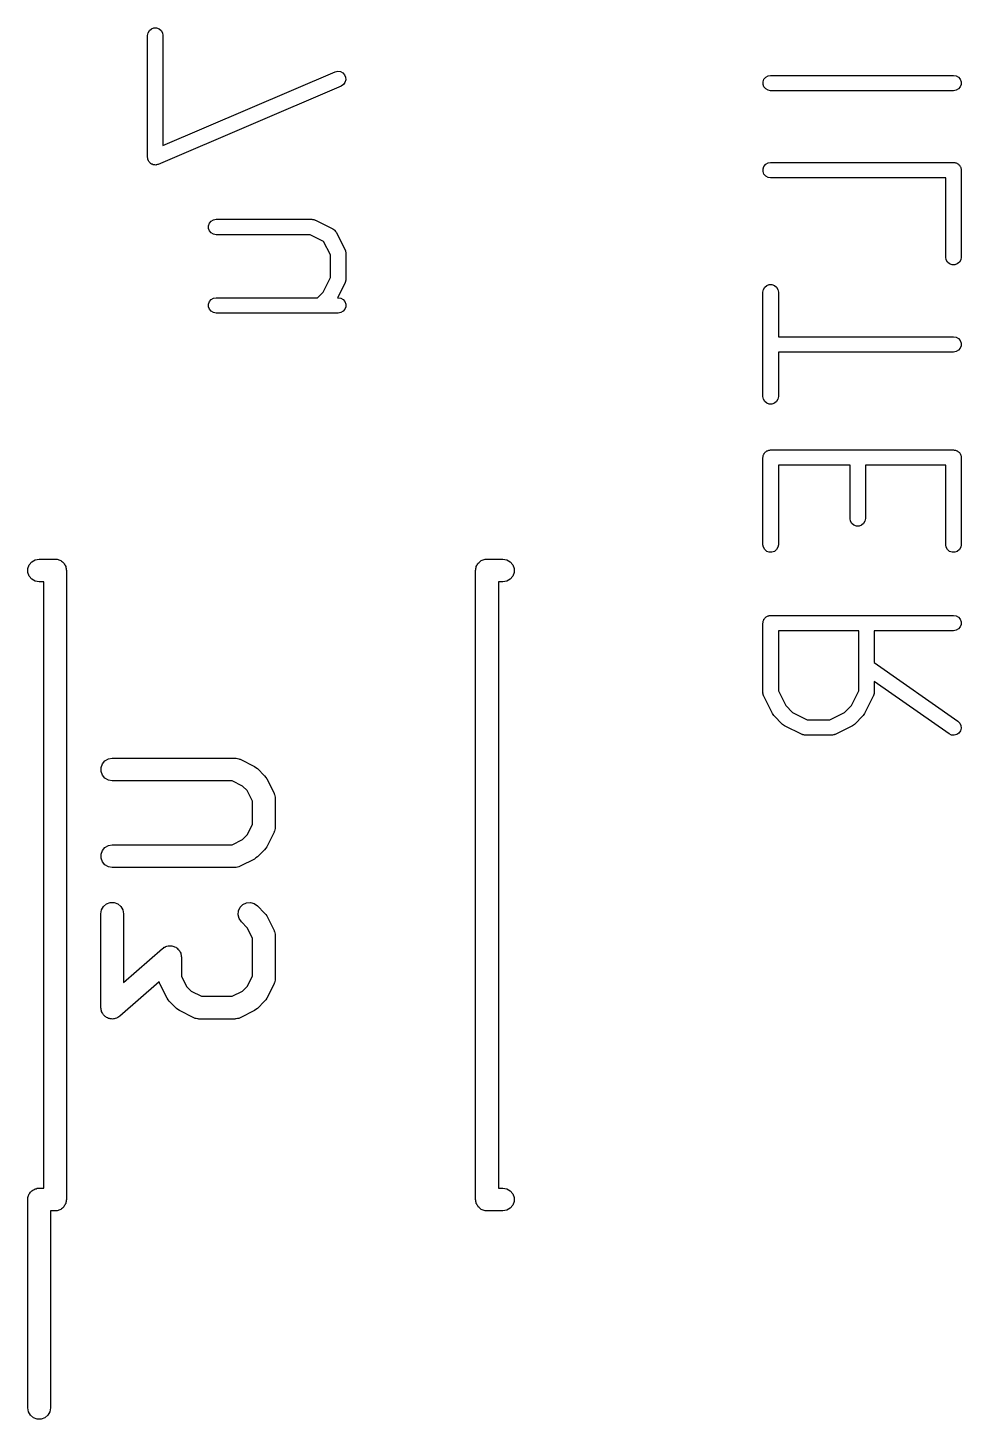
# Model space of a CAD drawing. Extents: x 1.5 to 72.3, y -91 to -17.2.
# Drawn here: x 29.39 to 35.55, y -57.52 to -48.35 of the extents above; entities that cross this region are included whole.
import ezdxf

# ---------------------------------------------------------------- set-up
doc = ezdxf.new("R2010")
doc.units = 0
doc.header["$MEASUREMENT"] = 0
doc.layers.add('BLACK', color=7, linetype='CONTINUOUS')

msp = doc.modelspace()

# ---------------------------------------------------------------- linework, layer by layer
at = {"layer": 'Black'}
for p, q in [((30.1883, -48.3786), (30.1971, -48.3633)), ((30.1971, -48.3633), (30.2106, -48.3519)), ((30.2106, -48.3519), (30.2272, -48.3459)), ((30.2272, -48.3459), (30.2449, -48.3459)), ((30.2449, -48.3459), (30.2614, -48.3519)), ((30.2614, -48.3519), (30.275, -48.3633)), ((30.275, -48.3633), (30.2838, -48.3786)), ((30.1852, -48.3959), (30.1883, -48.3786)), ((30.1852, -49.2003), (30.1852, -48.3959)), ((30.2838, -48.3786), (30.2868, -48.3959)), ((30.2868, -48.3959), (30.2868, -49.1232)), ((30.2868, -49.1232), (31.4225, -48.6365)), ((31.4225, -48.6365), (31.4397, -48.6325)), ((31.4397, -48.6325), (31.4572, -48.6346)), ((31.4572, -48.6346), (31.473, -48.6425)), ((31.473, -48.6425), (31.4851, -48.6554)), ((31.4626, -48.7299), (30.2561, -49.247)), ((31.4773, -48.7202), (31.4626, -48.7299)), ((31.4879, -48.7061), (31.4773, -48.7202)), ((31.4851, -48.6554), (31.492, -48.6716)), ((31.493, -48.6892), (31.4879, -48.7061)), ((31.492, -48.6716), (31.493, -48.6892)), ((34.2467, -48.7017), (34.2527, -48.6851)), ((34.2467, -48.7193), (34.2467, -48.7017)), ((34.2527, -48.7359), (34.2467, -48.7193)), ((34.2527, -48.6851), (34.2641, -48.6716)), ((34.2641, -48.6716), (34.2793, -48.6628)), ((34.2793, -48.6628), (34.2967, -48.6597)), ((34.2967, -48.6597), (35.5032, -48.6597)), ((35.5032, -48.6597), (35.5206, -48.6628)), ((35.5206, -48.6628), (35.5359, -48.6716)), ((35.5359, -48.6716), (35.5472, -48.6851)), ((35.5472, -48.6851), (35.5532, -48.7017)), ((35.5532, -48.7193), (35.5472, -48.7359)), ((35.5532, -48.7017), (35.5532, -48.7193)), ((34.2641, -48.7494), (34.2527, -48.7359)), ((34.2793, -48.7582), (34.2641, -48.7494)), ((34.2967, -48.7613), (34.2793, -48.7582)), ((35.5032, -48.7613), (34.2967, -48.7613)), ((35.5206, -48.7582), (35.5032, -48.7613)), ((35.5359, -48.7494), (35.5206, -48.7582)), ((35.5472, -48.7359), (35.5359, -48.7494)), ((30.1863, -49.206), (30.1852, -49.2003)), ((30.1866, -49.2119), (30.1863, -49.206)), ((30.1878, -49.2146), (30.1866, -49.2119)), ((30.1883, -49.2176), (30.1878, -49.2146)), ((30.1912, -49.2227), (30.1883, -49.2176)), ((30.1935, -49.2281), (30.1912, -49.2227)), ((30.1956, -49.2303), (30.1935, -49.2281)), ((30.1971, -49.2329), (30.1956, -49.2303)), ((30.2016, -49.2367), (30.1971, -49.2329)), ((30.2056, -49.2409), (30.2016, -49.2367)), ((30.2083, -49.2423), (30.2056, -49.2409)), ((30.2106, -49.2443), (30.2083, -49.2423)), ((30.2161, -49.2463), (30.2106, -49.2443)), ((30.2214, -49.2489), (30.2161, -49.2463)), ((30.2244, -49.2493), (30.2214, -49.2489)), ((30.2272, -49.2503), (30.2244, -49.2493)), ((30.2331, -49.2503), (30.2272, -49.2503)), ((30.2389, -49.251), (30.2331, -49.2503)), ((30.2418, -49.2503), (30.2389, -49.251)), ((30.2449, -49.2503), (30.2418, -49.2503)), ((30.2504, -49.2483), (30.2449, -49.2503)), ((30.2561, -49.247), (30.2504, -49.2483)), ((34.2467, -49.2762), (34.2527, -49.2596)), ((34.2467, -49.2938), (34.2467, -49.2762)), ((34.2527, -49.2596), (34.2641, -49.2461)), ((34.2641, -49.2461), (34.2793, -49.2373)), ((34.2793, -49.2373), (34.2967, -49.2342)), ((34.2967, -49.2342), (35.5032, -49.2342)), ((35.5032, -49.2342), (35.5076, -49.235)), ((35.5076, -49.235), (35.512, -49.235)), ((35.512, -49.235), (35.5162, -49.2365)), ((35.5162, -49.2365), (35.5206, -49.2373)), ((35.5206, -49.2373), (35.5244, -49.2395)), ((35.5244, -49.2395), (35.5286, -49.241)), ((35.5286, -49.241), (35.532, -49.2439)), ((35.532, -49.2439), (35.5359, -49.2461)), ((35.5359, -49.2461), (35.5387, -49.2495)), ((35.5387, -49.2495), (35.5421, -49.2524)), ((35.5421, -49.2524), (35.5443, -49.2562)), ((35.5443, -49.2562), (35.5472, -49.2596)), ((35.5472, -49.2596), (35.5487, -49.2638)), ((35.5487, -49.2638), (35.5509, -49.2676)), ((35.5509, -49.2676), (35.5517, -49.272)), ((35.5517, -49.272), (35.5532, -49.2762)), ((35.5532, -49.2762), (35.5532, -49.2806)), ((35.5532, -49.2806), (35.554, -49.285)), ((35.554, -49.285), (35.554, -49.8595)), ((34.2527, -49.3104), (34.2467, -49.2938)), ((34.2641, -49.3239), (34.2527, -49.3104)), ((34.2793, -49.3328), (34.2641, -49.3239)), ((34.2967, -49.3358), (34.2793, -49.3328)), ((35.4524, -49.3358), (34.2967, -49.3358)), ((35.4524, -49.8595), (35.4524, -49.3358)), ((30.5882, -49.6511), (30.5942, -49.6345)), ((30.5882, -49.6687), (30.5882, -49.6511)), ((30.5942, -49.6345), (30.6056, -49.621)), ((30.6056, -49.621), (30.6208, -49.6121)), ((30.6208, -49.6121), (30.6382, -49.6091)), ((30.6382, -49.6091), (31.2702, -49.6091)), ((31.2702, -49.6091), (31.2731, -49.6096)), ((31.2731, -49.6096), (31.276, -49.6094)), ((31.276, -49.6094), (31.2817, -49.6111)), ((31.2817, -49.6111), (31.2876, -49.6121)), ((31.2876, -49.6121), (31.2901, -49.6136)), ((31.2901, -49.6136), (31.2929, -49.6144)), ((31.2929, -49.6144), (31.4078, -49.6719)), ((30.5942, -49.6853), (30.5882, -49.6687)), ((30.6056, -49.6988), (30.5942, -49.6853)), ((30.6208, -49.7076), (30.6056, -49.6988)), ((30.6382, -49.7107), (30.6208, -49.7076)), ((31.2582, -49.7107), (30.6382, -49.7107)), ((31.3472, -49.7552), (31.2582, -49.7107)), ((31.4078, -49.6719), (31.4138, -49.6763)), ((31.4138, -49.6763), (31.42, -49.6804)), ((31.42, -49.6804), (31.4209, -49.6816)), ((31.4209, -49.6816), (31.422, -49.6824)), ((31.422, -49.6824), (31.4261, -49.6886)), ((31.4261, -49.6886), (31.4305, -49.6946)), ((31.4305, -49.6946), (31.488, -49.8095)), ((31.3917, -49.8442), (31.3472, -49.7552)), ((31.488, -49.8095), (31.4888, -49.8123)), ((31.4888, -49.8123), (31.4903, -49.8149)), ((31.4903, -49.8149), (31.4913, -49.8207)), ((31.4913, -49.8207), (31.493, -49.8264)), ((31.493, -49.8264), (31.4928, -49.8294)), ((31.4928, -49.8294), (31.4933, -49.8322)), ((31.4933, -49.8322), (31.4933, -50.0046)), ((31.3917, -49.9926), (31.3917, -49.8442)), ((35.4555, -49.8769), (35.4524, -49.8595)), ((35.4643, -49.8922), (35.4555, -49.8769)), ((35.4778, -49.9035), (35.4643, -49.8922)), ((35.4944, -49.9096), (35.4778, -49.9035)), ((35.512, -49.9096), (35.4944, -49.9096)), ((35.5286, -49.9035), (35.512, -49.9096)), ((35.5421, -49.8922), (35.5286, -49.9035)), ((35.5509, -49.8769), (35.5421, -49.8922)), ((35.554, -49.8595), (35.5509, -49.8769)), ((31.3433, -50.0894), (31.3917, -49.9926)), ((31.4913, -50.0161), (31.4903, -50.022)), ((31.493, -50.0104), (31.4913, -50.0161)), ((31.4933, -50.0046), (31.4928, -50.0075)), ((31.4928, -50.0075), (31.493, -50.0104)), ((31.3066, -50.1262), (31.3433, -50.0894)), ((31.488, -50.0273), (31.4386, -50.1262)), ((31.4888, -50.0245), (31.488, -50.0273)), ((31.4903, -50.022), (31.4888, -50.0245)), ((34.2459, -50.0893), (34.249, -50.072)), ((34.2459, -50.7788), (34.2459, -50.0893)), ((34.249, -50.072), (34.2578, -50.0567)), ((34.2578, -50.0567), (34.2713, -50.0454)), ((34.2713, -50.0454), (34.2879, -50.0393)), ((34.2879, -50.0393), (34.3055, -50.0393)), ((34.3055, -50.0393), (34.3221, -50.0454)), ((34.3221, -50.0454), (34.3356, -50.0567)), ((34.3356, -50.0567), (34.3444, -50.072)), ((34.3444, -50.072), (34.3475, -50.0893)), ((34.3475, -50.0893), (34.3475, -50.3833)), ((30.5882, -50.1681), (30.5942, -50.1516)), ((30.5882, -50.1858), (30.5882, -50.1681)), ((30.5942, -50.2024), (30.5882, -50.1858)), ((30.5942, -50.1516), (30.6056, -50.138)), ((30.6056, -50.2159), (30.5942, -50.2024)), ((30.6056, -50.138), (30.6208, -50.1292)), ((30.6208, -50.1292), (30.6382, -50.1262)), ((30.6382, -50.1262), (31.3066, -50.1262)), ((31.4386, -50.1262), (31.4425, -50.1262)), ((31.4425, -50.1262), (31.4599, -50.1292)), ((31.4599, -50.1292), (31.4752, -50.138)), ((31.4752, -50.138), (31.4865, -50.1516)), ((31.4865, -50.2024), (31.4752, -50.2159)), ((31.4865, -50.1516), (31.4926, -50.1681)), ((31.4926, -50.1858), (31.4865, -50.2024)), ((31.4926, -50.1681), (31.4926, -50.1858)), ((30.6208, -50.2247), (30.6056, -50.2159)), ((30.6382, -50.2278), (30.6208, -50.2247)), ((31.4425, -50.2278), (30.6382, -50.2278)), ((31.4599, -50.2247), (31.4425, -50.2278)), ((31.4752, -50.2159), (31.4599, -50.2247)), ((34.3475, -50.3833), (35.5032, -50.3833)), ((35.5032, -50.3833), (35.5206, -50.3863)), ((35.5206, -50.3863), (35.5359, -50.3951)), ((35.5359, -50.473), (35.5206, -50.4818)), ((35.5359, -50.3951), (35.5472, -50.4087)), ((35.5472, -50.4595), (35.5359, -50.473)), ((35.5472, -50.4087), (35.5532, -50.4252)), ((35.5532, -50.4429), (35.5472, -50.4595)), ((35.5532, -50.4252), (35.5532, -50.4429)), ((35.5032, -50.4849), (34.3475, -50.4849)), ((34.3475, -50.4849), (34.3475, -50.7788)), ((35.5206, -50.4818), (35.5032, -50.4849)), ((34.249, -50.7962), (34.2459, -50.7788)), ((34.2578, -50.8114), (34.249, -50.7962)), ((34.2713, -50.8228), (34.2578, -50.8114)), ((34.2879, -50.8288), (34.2713, -50.8228)), ((34.3055, -50.8288), (34.2879, -50.8288)), ((34.3221, -50.8228), (34.3055, -50.8288)), ((34.3356, -50.8114), (34.3221, -50.8228)), ((34.3444, -50.7962), (34.3356, -50.8114)), ((34.3475, -50.7788), (34.3444, -50.7962)), ((34.2459, -51.1809), (34.2467, -51.1766)), ((34.2459, -51.7555), (34.2459, -51.1809)), ((34.2467, -51.1721), (34.2482, -51.1679)), ((34.2467, -51.1766), (34.2467, -51.1721)), ((34.2482, -51.1679), (34.249, -51.1636)), ((34.249, -51.1636), (34.2512, -51.1597)), ((34.2512, -51.1597), (34.2527, -51.1555)), ((34.2527, -51.1555), (34.2556, -51.1521)), ((34.2556, -51.1521), (34.2578, -51.1483)), ((34.2578, -51.1483), (34.2612, -51.1454)), ((34.2612, -51.1454), (34.2641, -51.142)), ((34.2641, -51.142), (34.2679, -51.1398)), ((34.2679, -51.1398), (34.2713, -51.1369)), ((34.2713, -51.1369), (34.2755, -51.1354)), ((34.2755, -51.1354), (34.2793, -51.1332)), ((34.2793, -51.1332), (34.2837, -51.1324)), ((34.2837, -51.1324), (34.2879, -51.1309)), ((34.2879, -51.1309), (34.2923, -51.1309)), ((34.2923, -51.1309), (34.2967, -51.1301)), ((34.2967, -51.1301), (35.5032, -51.1301)), ((35.5032, -51.1301), (35.5076, -51.1309)), ((35.5076, -51.1309), (35.512, -51.1309)), ((35.512, -51.1309), (35.5162, -51.1324)), ((35.5162, -51.1324), (35.5206, -51.1332)), ((35.5206, -51.1332), (35.5244, -51.1354)), ((35.5244, -51.1354), (35.5286, -51.1369)), ((35.5286, -51.1369), (35.532, -51.1398)), ((35.532, -51.1398), (35.5359, -51.142)), ((35.5359, -51.142), (35.5387, -51.1454)), ((35.5387, -51.1454), (35.5421, -51.1483)), ((35.5421, -51.1483), (35.5443, -51.1521)), ((35.5443, -51.1521), (35.5472, -51.1555)), ((35.5472, -51.1555), (35.5487, -51.1597)), ((35.5487, -51.1597), (35.5509, -51.1636)), ((35.5509, -51.1636), (35.5517, -51.1679)), ((35.5517, -51.1679), (35.5532, -51.1721)), ((35.5532, -51.1721), (35.5532, -51.1766)), ((35.5532, -51.1766), (35.554, -51.1809)), ((35.554, -51.1809), (35.554, -51.7555)), ((34.8204, -51.2317), (34.3475, -51.2317)), ((34.3475, -51.2317), (34.3475, -51.7555)), ((34.8204, -51.5831), (34.8204, -51.2317)), ((35.4524, -51.2317), (34.922, -51.2317)), ((34.922, -51.2317), (34.922, -51.5831)), ((35.4524, -51.7555), (35.4524, -51.2317)), ((34.8235, -51.6005), (34.8204, -51.5831)), ((34.8323, -51.6158), (34.8235, -51.6005)), ((34.8458, -51.6271), (34.8323, -51.6158)), ((34.8624, -51.6331), (34.8458, -51.6271)), ((34.8801, -51.6331), (34.8624, -51.6331)), ((34.8966, -51.6271), (34.8801, -51.6331)), ((34.9101, -51.6158), (34.8966, -51.6271)), ((34.919, -51.6005), (34.9101, -51.6158)), ((34.922, -51.5831), (34.919, -51.6005)), ((34.249, -51.7728), (34.2459, -51.7555)), ((34.3475, -51.7555), (34.3444, -51.7728)), ((35.4555, -51.7728), (35.4524, -51.7555)), ((35.554, -51.7555), (35.5509, -51.7728)), ((29.4218, -51.8675), (29.4443, -51.8545)), ((29.4443, -51.8545), (29.47, -51.85)), ((29.47, -51.85), (29.575, -51.85)), ((29.575, -51.85), (29.5815, -51.8511)), ((29.5815, -51.8511), (29.588, -51.8511)), ((29.588, -51.8511), (29.5942, -51.8534)), ((29.5942, -51.8534), (29.6007, -51.8545)), ((29.6007, -51.8545), (29.6063, -51.8578)), ((32.3937, -51.8578), (32.3993, -51.8545)), ((32.3993, -51.8545), (32.4058, -51.8534)), ((32.4058, -51.8534), (32.412, -51.8511)), ((32.412, -51.8511), (32.4185, -51.8511)), ((32.4185, -51.8511), (32.425, -51.85)), ((32.425, -51.85), (32.53, -51.85)), ((32.53, -51.85), (32.5557, -51.8545)), ((32.5557, -51.8545), (32.5782, -51.8675)), ((34.2578, -51.7881), (34.249, -51.7728)), ((34.2713, -51.7995), (34.2578, -51.7881)), ((34.2879, -51.8055), (34.2713, -51.7995)), ((34.3055, -51.8055), (34.2879, -51.8055)), ((34.3221, -51.7995), (34.3055, -51.8055)), ((34.3356, -51.7881), (34.3221, -51.7995)), ((34.3444, -51.7728), (34.3356, -51.7881)), ((35.4643, -51.7881), (35.4555, -51.7728)), ((35.4778, -51.7995), (35.4643, -51.7881)), ((35.4944, -51.8055), (35.4778, -51.7995)), ((35.512, -51.8055), (35.4944, -51.8055)), ((35.5286, -51.7995), (35.512, -51.8055)), ((35.5421, -51.7881), (35.5286, -51.7995)), ((35.5509, -51.7728), (35.5421, -51.7881)), ((29.3961, -51.912), (29.405, -51.8875)), ((29.3961, -51.938), (29.3961, -51.912)), ((29.405, -51.9625), (29.3961, -51.938)), ((29.405, -51.8875), (29.4218, -51.8675)), ((29.6063, -51.8578), (29.6125, -51.86)), ((29.6125, -51.86), (29.6175, -51.8643)), ((29.6175, -51.8643), (29.6232, -51.8675)), ((29.6232, -51.8675), (29.6274, -51.8726)), ((29.6274, -51.8726), (29.6325, -51.8768)), ((29.6325, -51.8768), (29.6357, -51.8825)), ((29.6357, -51.8825), (29.64, -51.8875)), ((29.64, -51.8875), (29.6422, -51.8937)), ((29.6422, -51.8937), (29.6455, -51.8993)), ((29.6455, -51.8993), (29.6466, -51.9058)), ((29.6466, -51.9058), (29.6489, -51.912)), ((29.6489, -51.912), (29.6489, -51.9185)), ((29.6489, -51.9185), (29.65, -51.925)), ((29.65, -51.925), (29.65, -56.075)), ((32.35, -51.925), (32.3511, -51.9185)), ((32.35, -56.075), (32.35, -51.925)), ((32.3511, -51.912), (32.3534, -51.9058)), ((32.3511, -51.9185), (32.3511, -51.912)), ((32.3534, -51.9058), (32.3545, -51.8993)), ((32.3545, -51.8993), (32.3578, -51.8937)), ((32.3578, -51.8937), (32.36, -51.8875)), ((32.36, -51.8875), (32.3643, -51.8825)), ((32.3643, -51.8825), (32.3675, -51.8768)), ((32.3675, -51.8768), (32.3726, -51.8726)), ((32.3726, -51.8726), (32.3768, -51.8675)), ((32.3768, -51.8675), (32.3825, -51.8643)), ((32.3825, -51.8643), (32.3875, -51.86)), ((32.3875, -51.86), (32.3937, -51.8578)), ((32.5782, -51.8675), (32.595, -51.8875)), ((32.595, -51.8875), (32.6039, -51.912)), ((32.6039, -51.938), (32.595, -51.9625)), ((32.6039, -51.912), (32.6039, -51.938)), ((29.4218, -51.9825), (29.405, -51.9625)), ((29.4443, -51.9955), (29.4218, -51.9825)), ((29.47, -52), (29.4443, -51.9955)), ((29.5, -52), (29.47, -52)), ((29.5, -56), (29.5, -52)), ((32.53, -52), (32.5, -52)), ((32.5, -52), (32.5, -56)), ((32.5557, -51.9955), (32.53, -52)), ((32.5782, -51.9825), (32.5557, -51.9955)), ((32.595, -51.9625), (32.5782, -51.9825)), ((34.2837, -52.224), (34.2879, -52.2225)), ((34.2879, -52.2225), (34.2923, -52.2225)), ((34.2923, -52.2225), (34.2967, -52.2217)), ((34.2967, -52.2217), (35.5032, -52.2217)), ((35.5032, -52.2217), (35.5206, -52.2248)), ((34.2459, -52.2725), (34.2467, -52.2682)), ((34.2459, -52.7322), (34.2459, -52.2725)), ((34.2467, -52.2637), (34.2482, -52.2595)), ((34.2467, -52.2682), (34.2467, -52.2637)), ((34.2482, -52.2595), (34.249, -52.2552)), ((34.249, -52.2552), (34.2512, -52.2513)), ((34.2512, -52.2513), (34.2527, -52.2471)), ((34.2527, -52.2471), (34.2556, -52.2437)), ((34.2556, -52.2437), (34.2578, -52.2399)), ((34.2578, -52.2399), (34.2612, -52.237)), ((34.2612, -52.237), (34.2641, -52.2336)), ((34.2641, -52.2336), (34.2679, -52.2314)), ((34.2679, -52.2314), (34.2713, -52.2285)), ((34.2713, -52.2285), (34.2755, -52.227)), ((34.2755, -52.227), (34.2793, -52.2248)), ((34.2793, -52.2248), (34.2837, -52.224)), ((35.5206, -52.2248), (35.5359, -52.2336)), ((35.5359, -52.3115), (35.5206, -52.3203)), ((35.5359, -52.2336), (35.5472, -52.2471)), ((35.5472, -52.2979), (35.5359, -52.3115)), ((35.5472, -52.2471), (35.5532, -52.2637)), ((35.5532, -52.2814), (35.5472, -52.2979)), ((35.5532, -52.2637), (35.5532, -52.2814)), ((34.3475, -52.3233), (34.3475, -52.7202)), ((34.8779, -52.3233), (34.3475, -52.3233)), ((34.8779, -52.7202), (34.8779, -52.3233)), ((35.5032, -52.3233), (34.9795, -52.3233)), ((34.9795, -52.3233), (34.9795, -52.5334)), ((35.5206, -52.3203), (35.5032, -52.3233)), ((34.9795, -52.5334), (35.5323, -52.9203)), ((35.4741, -53.0036), (34.9795, -52.6574)), ((34.9795, -52.6574), (34.9795, -52.7322)), ((34.2464, -52.735), (34.2459, -52.7322)), ((34.2462, -52.738), (34.2464, -52.735)), ((34.2479, -52.7437), (34.2462, -52.738)), ((34.249, -52.7495), (34.2479, -52.7437)), ((34.2504, -52.7521), (34.249, -52.7495)), ((34.2513, -52.7549), (34.2504, -52.7521)), ((34.3087, -52.8698), (34.2513, -52.7549)), ((34.3475, -52.7202), (34.3959, -52.817)), ((34.8295, -52.817), (34.8779, -52.7202)), ((34.9741, -52.7549), (34.9167, -52.8698)), ((34.975, -52.7521), (34.9741, -52.7549)), ((34.9764, -52.7495), (34.975, -52.7521)), ((34.9775, -52.7437), (34.9764, -52.7495)), ((34.9792, -52.738), (34.9775, -52.7437)), ((34.9795, -52.7322), (34.979, -52.735)), ((34.979, -52.735), (34.9792, -52.738)), ((34.3959, -52.817), (34.4417, -52.8628)), ((34.4417, -52.8628), (34.5385, -52.9112)), ((34.6869, -52.9112), (34.7837, -52.8628)), ((34.7837, -52.8628), (34.8295, -52.817)), ((34.3136, -52.8763), (34.3087, -52.8698)), ((34.3182, -52.883), (34.3136, -52.8763)), ((34.3757, -52.9404), (34.3182, -52.883)), ((34.3824, -52.9451), (34.3757, -52.9404)), ((34.3889, -52.95), (34.3824, -52.9451)), ((34.5038, -53.0074), (34.3889, -52.95)), ((34.5385, -52.9112), (34.6869, -52.9112)), ((34.8365, -52.95), (34.7216, -53.0074)), ((34.843, -52.9451), (34.8365, -52.95)), ((34.8497, -52.9404), (34.843, -52.9451)), ((34.9072, -52.883), (34.8497, -52.9404)), ((34.9118, -52.8763), (34.9072, -52.883)), ((34.9167, -52.8698), (34.9118, -52.8763)), ((35.5323, -52.9203), (35.5448, -52.9328)), ((35.5448, -52.9328), (35.5523, -52.9488)), ((35.5523, -52.9488), (35.5538, -52.9664)), ((34.5066, -53.0082), (34.5038, -53.0074)), ((34.5091, -53.0097), (34.5066, -53.0082)), ((34.515, -53.0107), (34.5091, -53.0097)), ((34.5207, -53.0124), (34.515, -53.0107)), ((34.5236, -53.0123), (34.5207, -53.0124)), ((34.5265, -53.0128), (34.5236, -53.0123)), ((34.6989, -53.0128), (34.5265, -53.0128)), ((34.7018, -53.0123), (34.6989, -53.0128)), ((34.7047, -53.0124), (34.7018, -53.0123)), ((34.7104, -53.0107), (34.7047, -53.0124)), ((34.7162, -53.0097), (34.7104, -53.0107)), ((34.7188, -53.0082), (34.7162, -53.0097)), ((34.7216, -53.0074), (34.7188, -53.0082)), ((35.4901, -53.011), (35.4741, -53.0036)), ((35.5076, -53.0126), (35.4901, -53.011)), ((35.5247, -53.008), (35.5076, -53.0126)), ((35.5391, -52.9979), (35.5247, -53.008)), ((35.5493, -52.9834), (35.5391, -52.9979)), ((35.5538, -52.9664), (35.5493, -52.9834)), ((29.8785, -53.2251), (29.8874, -53.2006)), ((29.8785, -53.2511), (29.8785, -53.2251)), ((29.8874, -53.2006), (29.9042, -53.1806)), ((29.9042, -53.1806), (29.9267, -53.1676)), ((29.9267, -53.1676), (29.9524, -53.1631)), ((29.9524, -53.1631), (30.7619, -53.1631)), ((30.7619, -53.1631), (30.7662, -53.1638)), ((30.7662, -53.1638), (30.7705, -53.1636)), ((30.7705, -53.1636), (30.7789, -53.1661)), ((30.7789, -53.1661), (30.7876, -53.1676)), ((30.7876, -53.1676), (30.7913, -53.1698)), ((30.7913, -53.1698), (30.7954, -53.171)), ((30.7954, -53.171), (30.8907, -53.2186)), ((30.8907, -53.2186), (30.9003, -53.2258)), ((30.9003, -53.2258), (30.9102, -53.2327)), ((29.8874, -53.2756), (29.8785, -53.2511)), ((29.9042, -53.2955), (29.8874, -53.2756)), ((29.9267, -53.3086), (29.9042, -53.2955)), ((29.9524, -53.3131), (29.9267, -53.3086)), ((30.7442, -53.3131), (29.9524, -53.3131)), ((30.8127, -53.3474), (30.7442, -53.3131)), ((30.9102, -53.2327), (30.9578, -53.2803)), ((30.9578, -53.2803), (30.9647, -53.2901)), ((30.9647, -53.2901), (30.9718, -53.2998)), ((30.9718, -53.2998), (31.0195, -53.395)), ((30.8431, -53.3778), (30.8127, -53.3474)), ((30.8774, -53.4463), (30.8431, -53.3778)), ((31.0195, -53.395), (31.0207, -53.3992)), ((31.0207, -53.3992), (31.0229, -53.4029)), ((31.0229, -53.4029), (31.0244, -53.4116)), ((31.0244, -53.4116), (31.0269, -53.42)), ((30.8774, -53.6013), (30.8774, -53.4463)), ((31.0269, -53.42), (31.0266, -53.4243)), ((31.0266, -53.4243), (31.0274, -53.4286)), ((31.0274, -53.4286), (31.0274, -53.619)), ((30.8127, -53.7003), (30.8431, -53.6699)), ((30.8431, -53.6699), (30.8774, -53.6013)), ((31.0195, -53.6526), (30.9718, -53.7478)), ((31.0207, -53.6484), (31.0195, -53.6526)), ((31.0229, -53.6447), (31.0207, -53.6484)), ((31.0244, -53.636), (31.0229, -53.6447)), ((31.0269, -53.6276), (31.0244, -53.636)), ((31.0274, -53.619), (31.0266, -53.6233)), ((31.0266, -53.6233), (31.0269, -53.6276)), ((29.8785, -53.7965), (29.8874, -53.772)), ((29.8874, -53.772), (29.9042, -53.7521)), ((29.9042, -53.7521), (29.9267, -53.739)), ((29.9267, -53.739), (29.9524, -53.7345)), ((29.9524, -53.7345), (30.7442, -53.7345)), ((30.7442, -53.7345), (30.8127, -53.7003)), ((30.9578, -53.7673), (30.9102, -53.8149)), ((30.9647, -53.7575), (30.9578, -53.7673)), ((30.9718, -53.7478), (30.9647, -53.7575)), ((29.8785, -53.8225), (29.8785, -53.7965)), ((29.8874, -53.847), (29.8785, -53.8225)), ((29.9042, -53.867), (29.8874, -53.847)), ((29.9267, -53.88), (29.9042, -53.867)), ((30.8907, -53.829), (30.7954, -53.8766)), ((30.9003, -53.8218), (30.8907, -53.829)), ((30.9102, -53.8149), (30.9003, -53.8218)), ((29.9524, -53.8845), (29.9267, -53.88)), ((30.7619, -53.8845), (29.9524, -53.8845)), ((30.7662, -53.8838), (30.7619, -53.8845)), ((30.7705, -53.884), (30.7662, -53.8838)), ((30.7789, -53.8815), (30.7705, -53.884)), ((30.7876, -53.88), (30.7789, -53.8815)), ((30.7913, -53.8778), (30.7876, -53.88)), ((30.7954, -53.8766), (30.7913, -53.8778)), ((29.8819, -54.1648), (29.8949, -54.1423)), ((29.8949, -54.1423), (29.9149, -54.1255)), ((29.9149, -54.1255), (29.9394, -54.1166)), ((29.9394, -54.1166), (29.9654, -54.1166)), ((29.9654, -54.1166), (29.9899, -54.1255)), ((29.9899, -54.1255), (30.0098, -54.1423)), ((30.0098, -54.1423), (30.0229, -54.1648)), ((30.7847, -54.1711), (30.7957, -54.1475)), ((30.7957, -54.1475), (30.8141, -54.129)), ((30.8141, -54.129), (30.8377, -54.118)), ((30.8377, -54.118), (30.8637, -54.1158)), ((30.8637, -54.1158), (30.8888, -54.1225)), ((30.8888, -54.1225), (30.9102, -54.1374)), ((30.9102, -54.1374), (30.9578, -54.1851)), ((29.8774, -54.1905), (29.8819, -54.1648)), ((29.8774, -54.8095), (29.8774, -54.1905)), ((30.0229, -54.1648), (30.0274, -54.1905)), ((30.0274, -54.1905), (30.0274, -54.6442)), ((30.7824, -54.197), (30.7847, -54.1711)), ((30.7892, -54.2222), (30.7824, -54.197)), ((30.8041, -54.2435), (30.7892, -54.2222)), ((30.9578, -54.1851), (30.9647, -54.1949)), ((30.9647, -54.1949), (30.9718, -54.2046)), ((30.9718, -54.2046), (31.0195, -54.2998)), ((30.8431, -54.2825), (30.8041, -54.2435)), ((30.8774, -54.351), (30.8431, -54.2825)), ((31.0195, -54.2998), (31.0207, -54.3039)), ((31.0207, -54.3039), (31.0229, -54.3077)), ((31.0229, -54.3077), (31.0244, -54.3163)), ((31.0244, -54.3163), (31.0269, -54.3248)), ((31.0269, -54.3248), (31.0266, -54.3291)), ((31.0266, -54.3291), (31.0274, -54.3333)), ((31.0274, -54.3333), (31.0274, -54.619)), ((30.0274, -54.6442), (30.2839, -54.4197)), ((30.2839, -54.4197), (30.2902, -54.4159)), ((30.2902, -54.4159), (30.2958, -54.4112)), ((30.2958, -54.4112), (30.3013, -54.4093)), ((30.3013, -54.4093), (30.3062, -54.4063)), ((30.3062, -54.4063), (30.3134, -54.4048)), ((30.3134, -54.4048), (30.3203, -54.4023)), ((30.3203, -54.4023), (30.3261, -54.4023)), ((30.3261, -54.4023), (30.3318, -54.4012)), ((30.3318, -54.4012), (30.339, -54.4023)), ((30.339, -54.4023), (30.3464, -54.4023)), ((30.3464, -54.4023), (30.3518, -54.4043)), ((30.3518, -54.4043), (30.3575, -54.4052)), ((30.3575, -54.4052), (30.3639, -54.4087)), ((30.3639, -54.4087), (30.3708, -54.4112)), ((30.3708, -54.4112), (30.3753, -54.415)), ((30.3753, -54.415), (30.3803, -54.4177)), ((30.3803, -54.4177), (30.3852, -54.4233)), ((30.3852, -54.4233), (30.3908, -54.428)), ((30.8774, -54.6013), (30.8774, -54.351)), ((30.3908, -54.428), (30.3937, -54.433)), ((30.3937, -54.433), (30.3975, -54.4374)), ((30.3975, -54.4374), (30.4001, -54.4442)), ((30.4001, -54.4442), (30.4038, -54.4505)), ((30.4038, -54.4505), (30.4048, -54.4562)), ((30.4048, -54.4562), (30.4069, -54.4616)), ((30.4069, -54.4616), (30.4071, -54.469)), ((30.4071, -54.469), (30.4083, -54.4762)), ((30.4083, -54.4762), (30.4083, -54.6013)), ((30.4083, -54.6013), (30.4426, -54.6699)), ((30.8431, -54.6699), (30.8774, -54.6013)), ((30.2618, -54.6385), (30.0018, -54.866)), ((30.2629, -54.6447), (30.2618, -54.6385)), ((30.265, -54.6484), (30.2629, -54.6447)), ((30.2663, -54.6526), (30.265, -54.6484)), ((30.3139, -54.7478), (30.2663, -54.6526)), ((30.4426, -54.6699), (30.473, -54.7003)), ((30.473, -54.7003), (30.5415, -54.7345)), ((30.7442, -54.7345), (30.8127, -54.7003)), ((30.8127, -54.7003), (30.8431, -54.6699)), ((31.0195, -54.6526), (30.9718, -54.7478)), ((31.0207, -54.6484), (31.0195, -54.6526)), ((31.0229, -54.6447), (31.0207, -54.6484)), ((31.0244, -54.636), (31.0229, -54.6447)), ((31.0269, -54.6276), (31.0244, -54.636)), ((31.0274, -54.619), (31.0266, -54.6233)), ((31.0266, -54.6233), (31.0269, -54.6276)), ((30.321, -54.7575), (30.3139, -54.7478)), ((30.3279, -54.7673), (30.321, -54.7575)), ((30.3755, -54.8149), (30.3279, -54.7673)), ((30.5415, -54.7345), (30.7442, -54.7345)), ((30.9578, -54.7673), (30.9102, -54.8149)), ((30.9647, -54.7575), (30.9578, -54.7673)), ((30.9718, -54.7478), (30.9647, -54.7575)), ((29.8787, -54.8167), (29.8774, -54.8095)), ((29.8788, -54.8241), (29.8787, -54.8167)), ((29.8809, -54.8295), (29.8788, -54.8241)), ((29.8819, -54.8352), (29.8809, -54.8295)), ((29.8856, -54.8415), (29.8819, -54.8352)), ((29.8882, -54.8484), (29.8856, -54.8415)), ((29.892, -54.8527), (29.8882, -54.8484)), ((29.8949, -54.8577), (29.892, -54.8527)), ((29.9005, -54.8624), (29.8949, -54.8577)), ((29.9054, -54.868), (29.9005, -54.8624)), ((29.9104, -54.8708), (29.9054, -54.868)), ((29.9149, -54.8745), (29.9104, -54.8708)), ((29.9218, -54.877), (29.9149, -54.8745)), ((29.9282, -54.8805), (29.9218, -54.877)), ((29.9339, -54.8814), (29.9282, -54.8805)), ((29.9394, -54.8834), (29.9339, -54.8814)), ((29.9467, -54.8834), (29.9394, -54.8834)), ((29.9539, -54.8845), (29.9467, -54.8834)), ((29.9596, -54.8834), (29.9539, -54.8845)), ((29.9654, -54.8834), (29.9596, -54.8834)), ((29.9723, -54.8809), (29.9654, -54.8834)), ((29.9795, -54.8795), (29.9723, -54.8809)), ((29.9844, -54.8765), (29.9795, -54.8795)), ((29.9899, -54.8745), (29.9844, -54.8765)), ((29.9955, -54.8698), (29.9899, -54.8745)), ((30.0018, -54.866), (29.9955, -54.8698)), ((30.3854, -54.8218), (30.3755, -54.8149)), ((30.395, -54.829), (30.3854, -54.8218)), ((30.4903, -54.8766), (30.395, -54.829)), ((30.4944, -54.8778), (30.4903, -54.8766)), ((30.4982, -54.88), (30.4944, -54.8778)), ((30.5068, -54.8815), (30.4982, -54.88)), ((30.5152, -54.884), (30.5068, -54.8815)), ((30.5196, -54.8838), (30.5152, -54.884)), ((30.5238, -54.8845), (30.5196, -54.8838)), ((30.7662, -54.8838), (30.7619, -54.8845)), ((30.7705, -54.884), (30.7662, -54.8838)), ((30.7789, -54.8815), (30.7705, -54.884)), ((30.7876, -54.88), (30.7789, -54.8815)), ((30.7913, -54.8778), (30.7876, -54.88)), ((30.7954, -54.8766), (30.7913, -54.8778)), ((30.8907, -54.829), (30.7954, -54.8766)), ((30.9003, -54.8218), (30.8907, -54.829)), ((30.9102, -54.8149), (30.9003, -54.8218)), ((30.7619, -54.8845), (30.5238, -54.8845)), ((29.395, -56.075), (29.3961, -56.0685)), ((29.395, -57.45), (29.395, -56.075)), ((29.3961, -56.062), (29.3984, -56.0558)), ((29.3961, -56.0685), (29.3961, -56.062)), ((29.3984, -56.0558), (29.3995, -56.0493)), ((29.3995, -56.0493), (29.4028, -56.0437)), ((29.4028, -56.0437), (29.405, -56.0375)), ((29.405, -56.0375), (29.4093, -56.0325)), ((29.4093, -56.0325), (29.4125, -56.0268)), ((29.4125, -56.0268), (29.4176, -56.0226)), ((29.4176, -56.0226), (29.4218, -56.0175)), ((29.4218, -56.0175), (29.4275, -56.0143)), ((29.4275, -56.0143), (29.4325, -56.01)), ((29.4325, -56.01), (29.4387, -56.0078)), ((29.4387, -56.0078), (29.4443, -56.0045)), ((29.4443, -56.0045), (29.4508, -56.0034)), ((29.4508, -56.0034), (29.457, -56.0011)), ((29.457, -56.0011), (29.4635, -56.0011)), ((29.4635, -56.0011), (29.47, -56)), ((29.47, -56), (29.5, -56)), ((29.65, -56.075), (29.6489, -56.0815)), ((32.3511, -56.0815), (32.35, -56.075)), ((32.5, -56), (32.53, -56)), ((32.53, -56), (32.5557, -56.0045)), ((32.5557, -56.0045), (32.5782, -56.0175)), ((32.5782, -56.0175), (32.595, -56.0375)), ((32.595, -56.0375), (32.6039, -56.062)), ((32.6039, -56.062), (32.6039, -56.088)), ((29.575, -56.15), (29.545, -56.15)), ((29.545, -56.15), (29.545, -57.45)), ((29.5815, -56.1489), (29.575, -56.15)), ((29.588, -56.1489), (29.5815, -56.1489)), ((29.5942, -56.1466), (29.588, -56.1489)), ((29.6007, -56.1455), (29.5942, -56.1466)), ((29.6063, -56.1422), (29.6007, -56.1455)), ((29.6125, -56.14), (29.6063, -56.1422)), ((29.6175, -56.1357), (29.6125, -56.14)), ((29.6232, -56.1325), (29.6175, -56.1357)), ((29.6274, -56.1274), (29.6232, -56.1325)), ((29.6325, -56.1232), (29.6274, -56.1274)), ((29.6357, -56.1175), (29.6325, -56.1232)), ((29.64, -56.1125), (29.6357, -56.1175)), ((29.6422, -56.1063), (29.64, -56.1125)), ((29.6455, -56.1007), (29.6422, -56.1063)), ((29.6466, -56.0942), (29.6455, -56.1007)), ((29.6489, -56.088), (29.6466, -56.0942)), ((29.6489, -56.0815), (29.6489, -56.088)), ((32.3511, -56.088), (32.3511, -56.0815)), ((32.3534, -56.0942), (32.3511, -56.088)), ((32.3545, -56.1007), (32.3534, -56.0942)), ((32.3578, -56.1063), (32.3545, -56.1007)), ((32.36, -56.1125), (32.3578, -56.1063)), ((32.3643, -56.1175), (32.36, -56.1125)), ((32.3675, -56.1232), (32.3643, -56.1175)), ((32.3726, -56.1274), (32.3675, -56.1232)), ((32.3768, -56.1325), (32.3726, -56.1274)), ((32.3825, -56.1357), (32.3768, -56.1325)), ((32.3875, -56.14), (32.3825, -56.1357)), ((32.3937, -56.1422), (32.3875, -56.14)), ((32.3993, -56.1455), (32.3937, -56.1422)), ((32.4058, -56.1466), (32.3993, -56.1455)), ((32.412, -56.1489), (32.4058, -56.1466)), ((32.4185, -56.1489), (32.412, -56.1489)), ((32.425, -56.15), (32.4185, -56.1489)), ((32.53, -56.15), (32.425, -56.15)), ((32.5557, -56.1455), (32.53, -56.15)), ((32.5782, -56.1325), (32.5557, -56.1455)), ((32.595, -56.1125), (32.5782, -56.1325)), ((32.6039, -56.088), (32.595, -56.1125)), ((29.3995, -57.4757), (29.395, -57.45)), ((29.545, -57.45), (29.5405, -57.4757)), ((29.4125, -57.4982), (29.3995, -57.4757)), ((29.4325, -57.515), (29.4125, -57.4982)), ((29.457, -57.5239), (29.4325, -57.515)), ((29.483, -57.5239), (29.457, -57.5239)), ((29.5075, -57.515), (29.483, -57.5239)), ((29.5275, -57.4982), (29.5075, -57.515)), ((29.5405, -57.4757), (29.5275, -57.4982))]:
    msp.add_line(p, q, dxfattribs=at)

doc.saveas('drawing.dxf')
